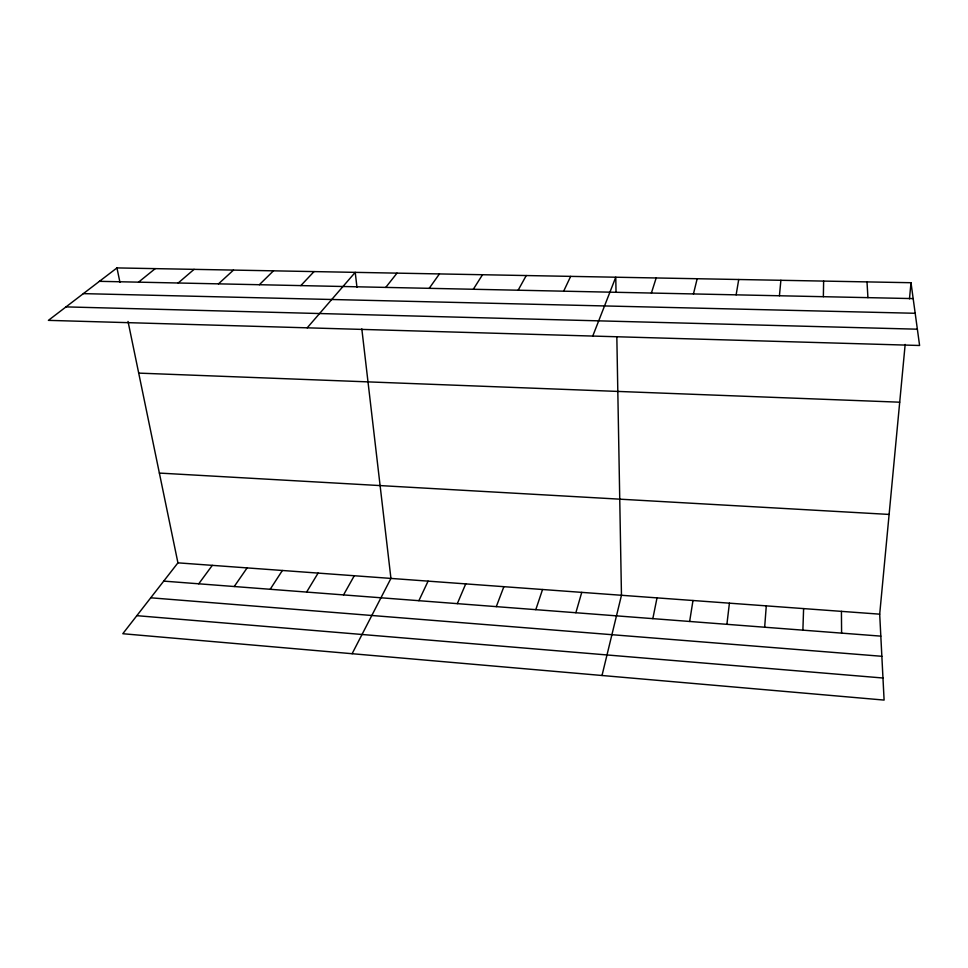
<?xml version="1.0" encoding="UTF-8"?>
<svg xmlns="http://www.w3.org/2000/svg" width="968" height="968" viewBox="0 0 968 968"><rect width="100%" height="100%" fill="white"/><g stroke="black" fill="none" stroke-linecap="round" stroke-linejoin="round"><path stroke-width="1.45" d="M823.357 296.692L823.635 281.083M802.883 630.156L803.609 608.594M764.659 627.216L766.281 605.859M779.421 295.76L780.886 280.284M128.03 321.461L177.93 562.844L122.791 633.725L884.099 700.082L879.694 614.16L905.165 344.426M909.472 298.846L910.997 282.716L116.959 267.918L48.4 320.36L919.6 345.491L910.997 282.716M726.908 624.324L729.412 603.173M689.639 621.468L692.991 600.499M736.128 294.841L738.729 279.498M652.831 618.637L657.018 597.873M602.011 675.495L621.468 595.272L616.834 336.9M693.451 293.933L697.178 278.724M575.863 612.732L581.744 592.368M651.391 293.038L656.183 277.961M535.8 609.659L542.552 589.5M496.294 606.634L503.88 586.681M592.755 336.053L615.769 277.211L616.035 292.288M457.319 603.645L465.729 583.885M418.878 600.692L428.086 581.139M563.666 291.187L570.66 276.376M352.11 653.715L390.939 578.416L361.814 328.878M518.134 290.219L526.253 275.541M343.543 594.909L354.276 575.742M306.614 592.077L318.097 573.092M473.316 289.263L482.512 274.731M270.193 589.282L282.378 570.479M234.232 586.523L247.118 567.901M429.199 288.331L439.436 273.92M198.743 583.801L212.307 565.348M385.748 287.399L397.013 273.133M307.195 327.825L355.22 272.359L356.974 287.375M300.842 285.596L314.043 271.584M259.351 284.725L273.472 270.834M218.478 283.854L233.482 270.084M178.197 282.995L194.084 269.346M138.521 282.16L155.243 268.632M99.426 281.325L913.175 298.604M83.333 293.631L915.183 313.281M66.005 306.892L917.361 329.193M138.714 373.116L899.708 402.192M159.381 473.074L889.12 514.431M177.93 562.844L879.694 614.16M163.725 581.115L880.82 636.133M150.742 597.8L881.86 656.292M136.839 615.672L882.973 678.011M116.959 267.918L119.947 282.317M867.001 281.894L867.933 297.636M841.422 611.365L841.603 633.12"/></g></svg>
